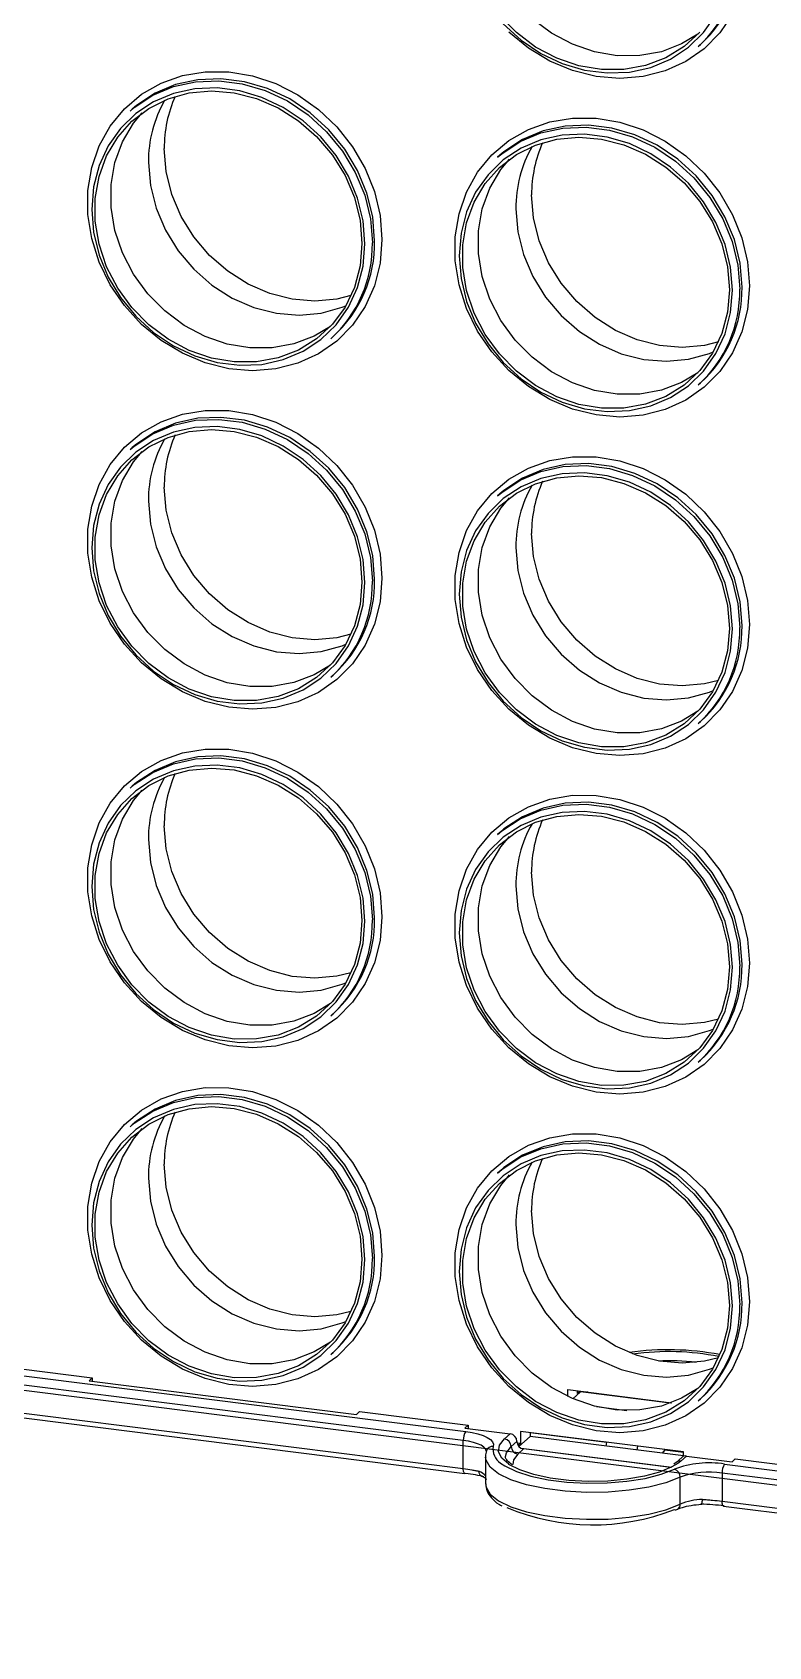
# Model space of a CAD drawing. Header units: inches. Extents: x -9.3 to 11.6, y -19 to 18.
# Drawn here: x -2.09 to 0.48, y -4.39 to 1.26 of the extents above; entities that cross this region are included whole.
import ezdxf

# ---------------------------------------------------------------- set-up
doc = ezdxf.new("R2010")
doc.units = ezdxf.units.IN
doc.header["$MEASUREMENT"] = 0

msp = doc.modelspace()

# ---------------------------------------------------------------- linework, layer by layer
at = {"color": 7, "linetype": 'Continuous', "lineweight": 25}
for p, q in [((0.2369, 1.2144), (0.2449, 1.2214)), ((-1.7441, 0.9952), (-1.752, 0.9882)), ((-0.4579, 0.8332), (-0.4659, 0.8262)), ((-1.0493, 0.1913), (-1.0413, 0.1984)), ((0.2369, 0.0293), (0.2449, 0.0363)), ((-1.7441, -0.1899), (-1.752, -0.1969)), ((-0.4579, -0.3519), (-0.4659, -0.3589)), ((-1.0493, -0.9938), (-1.0413, -0.9868)), ((0.2369, -1.1558), (0.2449, -1.1488)), ((-1.7441, -1.375), (-1.752, -1.382)), ((-0.4579, -1.537), (-0.4659, -1.5441)), ((-1.0493, -2.1789), (-1.0413, -2.1719)), ((0.2369, -2.3409), (0.2449, -2.3339)), ((-1.7441, -2.5601), (-1.752, -2.5671)), ((-0.4579, -2.7221), (-0.4659, -2.7292)), ((-4.0993, -3.1898), (-0.5766, -3.6336)), ((-0.5854, -3.6649), (-4.1081, -3.2211)), ((-4.1081, -3.3196), (-0.5854, -3.7634)), ((-4.1024, -3.3366), (-0.5797, -3.7804)), ((-1.0493, -3.364), (-1.0413, -3.357)), ((-2.2639, -3.3983), (-1.8841, -3.4461)), ((-1.8841, -3.4461), (-1.8952, -3.4559)), ((-1.8841, -3.4461), (-1.8841, -3.4574)), ((-1.8952, -3.4559), (-0.9598, -3.5738)), ((-0.219, -3.4871), (0.1437, -3.5328)), ((-0.219, -3.5114), (-0.219, -3.4871)), ((-0.1747, -3.4952), (-0.2019, -3.5192)), ((-0.1859, -3.5003), (-0.1859, -3.4913)), ((-0.1859, -3.5003), (-0.1769, -3.4924)), ((-0.1747, -3.4927), (-0.1747, -3.4952)), ((0.1387, -3.5347), (-0.1747, -3.4952)), ((-0.1489, -3.4959), (-0.1496, -3.4966)), ((-0.1496, -3.4966), (0.1423, -3.5333)), ((-0.1194, -3.5468), (-0.0132, -3.5602)), ((0.2369, -3.526), (0.2449, -3.519)), ((-0.9598, -3.5738), (-0.9487, -3.564)), ((-0.9487, -3.564), (-0.5689, -3.6118)), ((-0.5689, -3.6118), (-0.58, -3.6216)), ((-0.5689, -3.6118), (-0.5689, -3.623)), ((-0.5854, -3.7634), (-0.5854, -3.6649)), ((-0.58, -3.6216), (-0.421, -3.6417)), ((-0.4413, -3.6595), (-0.421, -3.6417)), ((-0.4179, -3.686), (-0.3976, -3.6682)), ((-0.3516, -3.6512), (-0.3908, -3.6857)), ((0.1859, -3.7051), (-0.3847, -3.6332)), ((-0.3847, -3.6332), (-0.3847, -3.6757)), ((-0.3516, -3.6374), (-0.3516, -3.6512)), ((-0.0828, -3.6722), (-0.3516, -3.6384)), ((0.1859, -3.7189), (-0.3516, -3.6512)), ((-0.0849, -3.6848), (-0.0827, -3.6713)), ((-0.5076, -3.722), (-0.5076, -3.8163)), ((-0.3847, -3.6757), (-0.3969, -3.6741)), ((-0.3743, -3.6947), (-0.3945, -3.7126)), ((-0.3847, -3.6757), (-0.393, -3.6829)), ((-0.3832, -3.6918), (0.1443, -3.7583)), ((0.1415, -3.7597), (-0.3743, -3.6947)), ((0.0236, -3.6984), (0.0258, -3.685)), ((0.1205, -3.6979), (0.1104, -3.7094)), ((0.1205, -3.6979), (0.1205, -3.6969)), ((0.1205, -3.6979), (0.1859, -3.7061)), ((0.1798, -3.7243), (0.1596, -3.7421)), ((0.1963, -3.7195), (0.1761, -3.7373)), ((0.1859, -3.7206), (0.1859, -3.7051)), ((0.1963, -3.7195), (0.3554, -3.7395)), ((0.1596, -3.7421), (0.1515, -3.7483)), ((0.1761, -3.7373), (0.1655, -3.7456)), ((3.8429, -4.2229), (0.3203, -3.779)), ((0.3203, -3.779), (0.3203, -3.8775)), ((0.3291, -3.7477), (3.8518, -4.1915)), ((0.3554, -3.7395), (0.3665, -3.7297)), ((0.3665, -3.7297), (0.7463, -3.7775)), ((0.1739, -3.8883), (0.1739, -3.794)), ((0.3203, -3.8775), (3.8429, -4.3213)), ((0.326, -3.8945), (3.8486, -4.3383))]:
    msp.add_line(p, q, dxfattribs=at)
at = {"color": 7, "linetype": 'Continuous'}
msp.add_line((-5.004, -3.126), (5.0049, -4.387), dxfattribs=at)
at = {"color": 7, "linetype": 'Continuous', "lineweight": 25, "flags": 128}
for points in [[(0.2357, 1.2573), (0.1789, 1.223), (0.1081, 1.1959), (0.0322, 1.1821), (-0.0464, 1.1818), (-0.1257, 1.1952), (-0.2032, 1.2218), (-0.2769, 1.2609), (-0.3444, 1.3114), (-0.404, 1.3717), (-0.4538, 1.4402), (-0.4925, 1.5149), (-0.5189, 1.5936), (-0.5323, 1.6741), (-0.5323, 1.754), (-0.5189, 1.8311), (-0.4925, 1.9032), (-0.4538, 1.9681), (-0.4235, 2.0047)], [(0.2424, 1.2646), (0.1875, 1.2138), (0.1237, 1.1743), (0.0529, 1.1472), (-0.023, 1.1334), (-0.1017, 1.1331), (-0.1809, 1.1465), (-0.2585, 1.1731), (-0.3321, 1.2122), (-0.3996, 1.2626), (-0.4592, 1.323)], [(-0.4454, 1.2928), (-0.3831, 1.236), (-0.3136, 1.1894), (-0.2389, 1.1541), (-0.161, 1.1312), (-0.082, 1.1213), (-0.0041, 1.1246), (0.0706, 1.141), (0.14, 1.1701), (0.2024, 1.2112), (0.2559, 1.263), (0.2991, 1.3242)], [(0.3571, 1.327), (0.3128, 1.2619), (0.2578, 1.2063), (0.1935, 1.1615), (0.1216, 1.1287), (0.044, 1.1088), (-0.0373, 1.1023), (-0.1202, 1.1094), (-0.2026, 1.1299), (-0.2823, 1.1632), (-0.3573, 1.2085), (-0.4256, 1.2646)], [(-0.87, 0.5381), (-0.8767, 0.4555), (-0.8965, 0.3768), (-0.929, 0.304), (-0.9734, 0.2389), (-1.0284, 0.1832), (-1.0927, 0.1384), (-1.1646, 0.1056), (-1.2422, 0.0858), (-1.3235, 0.0793), (-1.4064, 0.0863), (-1.4888, 0.1068), (-1.5685, 0.1401), (-1.6435, 0.1854), (-1.7118, 0.2415), (-1.7716, 0.307), (-1.8215, 0.3802), (-1.86, 0.4591), (-1.8863, 0.5417), (-1.8996, 0.626), (-1.8996, 0.7096), (-1.8863, 0.7905), (-1.86, 0.8665), (-1.8215, 0.9357), (-1.7716, 0.9963), (-1.7118, 1.0467), (-1.6435, 1.0856), (-1.5685, 1.112), (-1.4888, 1.1252), (-1.4064, 1.1249), (-1.3235, 1.1111), (-1.2422, 1.0842), (-1.1646, 1.0447), (-1.0927, 0.9938), (-1.0284, 0.9329), (-0.9734, 0.8633), (-0.929, 0.787), (-0.8965, 0.706), (-0.8767, 0.6223), (-0.87, 0.5381)], [(-1.752, 0.9882), (-1.7372, 1.0007), (-1.6725, 1.0433), (-1.6003, 1.0736), (-1.5226, 1.0907), (-1.4417, 1.0941), (-1.3596, 1.0838), (-1.2787, 1.06), (-1.201, 1.0233), (-1.1289, 0.9748), (-1.0641, 0.9159), (-1.0085, 0.848), (-0.9636, 0.7731), (-0.9306, 0.6932), (-0.9105, 0.6105), (-0.9037, 0.5272)], [(-0.8958, 0.5342), (-0.9025, 0.6175), (-0.9227, 0.7002), (-0.9557, 0.7801), (-1.0005, 0.855), (-1.0561, 0.9229), (-1.1209, 0.9819), (-1.1931, 1.0303), (-1.2707, 1.067), (-1.3517, 1.0908), (-1.4337, 1.1011), (-1.5147, 1.0977), (-1.5923, 1.0806), (-1.6645, 1.0503), (-1.7293, 1.0077), (-1.7441, 0.9952)], [(-0.9295, 0.5233), (-0.936, 0.6034), (-0.9554, 0.6831), (-0.9871, 0.76), (-1.0303, 0.8321), (-1.0838, 0.8974), (-1.1462, 0.9541), (-1.2156, 1.0008), (-1.2903, 1.036), (-1.3682, 1.0589), (-1.4472, 1.0689), (-1.5251, 1.0656), (-1.5998, 1.0492), (-1.6693, 1.02), (-1.7316, 0.979), (-1.7851, 0.9271), (-1.8283, 0.8659), (-1.86, 0.797), (-1.8794, 0.7223), (-1.886, 0.6438), (-1.8794, 0.5636), (-1.86, 0.484), (-1.8283, 0.4071), (-1.7851, 0.335), (-1.7316, 0.2697), (-1.6693, 0.213), (-1.5998, 0.1663), (-1.5251, 0.1311), (-1.4472, 0.1082), (-1.3682, 0.0982), (-1.2903, 0.1015), (-1.2156, 0.1179), (-1.1462, 0.1471), (-1.0838, 0.1881), (-1.0303, 0.2399), (-0.9871, 0.3011), (-0.9554, 0.37), (-0.936, 0.4448), (-0.9295, 0.5233)], [(-0.94, 0.5246), (-0.9467, 0.4458), (-0.9667, 0.3709), (-0.9994, 0.3022), (-1.0438, 0.2416), (-1.0987, 0.1907), (-1.1625, 0.1512), (-1.2333, 0.1242), (-1.3092, 0.1103), (-1.3879, 0.1101), (-1.4671, 0.1234), (-1.5447, 0.1501), (-1.6183, 0.1891), (-1.6858, 0.2396), (-1.7454, 0.2999), (-1.7952, 0.3684), (-1.8339, 0.4431), (-1.8603, 0.5218), (-1.8738, 0.6023), (-1.8738, 0.6822), (-1.8603, 0.7594), (-1.8339, 0.8314), (-1.7952, 0.8963), (-1.7454, 0.9523), (-1.6858, 0.9976), (-1.6183, 1.031), (-1.5447, 1.0515), (-1.4671, 1.0586), (-1.3879, 1.052), (-1.3092, 1.032), (-1.2333, 0.999), (-1.1625, 0.9541), (-1.0987, 0.8985), (-1.0438, 0.8338), (-0.9994, 0.762), (-0.9667, 0.685), (-0.9467, 0.6051), (-0.94, 0.5246)], [(-1.0505, 0.2342), (-1.1073, 0.2), (-1.1781, 0.1729), (-1.2539, 0.159), (-1.3326, 0.1588), (-1.4119, 0.1722), (-1.4894, 0.1988), (-1.563, 0.2379), (-1.6306, 0.2883), (-1.6902, 0.3486), (-1.74, 0.4171), (-1.7787, 0.4918), (-1.8051, 0.5705), (-1.8185, 0.651), (-1.8185, 0.731), (-1.8051, 0.8081), (-1.7787, 0.8801), (-1.74, 0.9451), (-1.7097, 0.9816)], [(0.4162, 0.376), (0.4095, 0.2935), (0.3897, 0.2148), (0.3571, 0.1419), (0.3128, 0.0768), (0.2578, 0.0212), (0.1935, -0.0236), (0.1216, -0.0564), (0.044, -0.0763), (-0.0373, -0.0828), (-0.1202, -0.0757), (-0.2026, -0.0552), (-0.2823, -0.0219), (-0.3573, 0.0234), (-0.4256, 0.0795), (-0.4854, 0.145), (-0.5353, 0.2181), (-0.5738, 0.297), (-0.6001, 0.3797), (-0.6134, 0.4639), (-0.6134, 0.5476), (-0.6001, 0.6284), (-0.5738, 0.7045), (-0.5353, 0.7737), (-0.4854, 0.8343), (-0.4256, 0.8847), (-0.3573, 0.9236), (-0.2823, 0.95), (-0.2026, 0.9632), (-0.1202, 0.9629), (-0.0373, 0.9491), (0.044, 0.9221), (0.1216, 0.8827), (0.1935, 0.8318), (0.2578, 0.7708), (0.3128, 0.7013), (0.3571, 0.625), (0.3897, 0.5439), (0.4095, 0.4602), (0.4162, 0.376)], [(0.3567, 0.3612), (0.3502, 0.4414), (0.3308, 0.521), (0.2991, 0.5979), (0.2559, 0.67), (0.2024, 0.7353), (0.14, 0.7921), (0.0706, 0.8387), (-0.0041, 0.874), (-0.082, 0.8969), (-0.161, 0.9068), (-0.2389, 0.9035), (-0.3136, 0.8871), (-0.3831, 0.858), (-0.4454, 0.8169), (-0.4989, 0.7651), (-0.5421, 0.7039), (-0.5739, 0.635), (-0.5932, 0.5603), (-0.5998, 0.4817), (-0.5932, 0.4016), (-0.5739, 0.322), (-0.5421, 0.2451), (-0.4989, 0.173), (-0.4454, 0.1077), (-0.3831, 0.0509), (-0.3136, 0.0043), (-0.2389, -0.031), (-0.161, -0.0539), (-0.082, -0.0638), (-0.0041, -0.0606), (0.0706, -0.0441), (0.14, -0.015), (0.2024, 0.0261), (0.2559, 0.0779), (0.2991, 0.1391), (0.3308, 0.208), (0.3502, 0.2827), (0.3567, 0.3612)], [(-0.4659, 0.8262), (-0.451, 0.8386), (-0.3863, 0.8813), (-0.3141, 0.9116), (-0.2365, 0.9286), (-0.1555, 0.9321), (-0.0734, 0.9217), (0.0075, 0.8979), (0.0852, 0.8613), (0.1573, 0.8128), (0.2221, 0.7538), (0.2777, 0.686), (0.3226, 0.6111), (0.3556, 0.5311), (0.3757, 0.4484), (0.3825, 0.3651)], [(0.3904, 0.3721), (0.3837, 0.4554), (0.3635, 0.5382), (0.3305, 0.6181), (0.2856, 0.693), (0.2301, 0.7608), (0.1653, 0.8198), (0.0931, 0.8683), (0.0155, 0.9049), (-0.0655, 0.9287), (-0.1475, 0.9391), (-0.2285, 0.9357), (-0.3061, 0.9186), (-0.3783, 0.8883), (-0.4431, 0.8457), (-0.4579, 0.8332)], [(-0.9786, 0.342), (-1.0277, 0.3299), (-1.1053, 0.3228), (-1.1845, 0.3294), (-1.2632, 0.3495), (-1.339, 0.3825), (-1.4099, 0.4274), (-1.4737, 0.483), (-1.5286, 0.5476), (-1.573, 0.6194), (-1.6057, 0.6964), (-1.6256, 0.7763), (-1.6324, 0.8568)], [(0.3462, 0.3626), (0.3394, 0.2838), (0.3195, 0.2089), (0.2868, 0.1402), (0.2424, 0.0795), (0.1875, 0.0287), (0.1237, -0.0108), (0.0529, -0.0379), (-0.023, -0.0517), (-0.1017, -0.052), (-0.1809, -0.0386), (-0.2585, -0.012), (-0.3321, 0.0271), (-0.3996, 0.0775), (-0.4592, 0.1379), (-0.509, 0.2063), (-0.5477, 0.281), (-0.5741, 0.3597), (-0.5876, 0.4402), (-0.5876, 0.5202), (-0.5741, 0.5973), (-0.5477, 0.6694), (-0.509, 0.7343), (-0.4592, 0.7902), (-0.3996, 0.8355), (-0.3321, 0.869), (-0.2585, 0.8895), (-0.1809, 0.8966), (-0.1017, 0.89), (-0.023, 0.8699), (0.0529, 0.8369), (0.1237, 0.792), (0.1875, 0.7364), (0.2424, 0.6718), (0.2868, 0.6), (0.3195, 0.523), (0.3394, 0.4431), (0.3462, 0.3626)], [(-1.6876, 0.8081), (-1.6809, 0.7276), (-1.6609, 0.6477), (-1.6282, 0.5707), (-1.5838, 0.4989), (-1.5289, 0.4342), (-1.4651, 0.3787), (-1.3943, 0.3337), (-1.3184, 0.3008), (-1.2398, 0.2807), (-1.1605, 0.2741), (-1.0829, 0.2812), (-1.0093, 0.3017), (-0.9967, 0.3068)], [(0.2357, 0.0722), (0.1789, 0.0379), (0.1081, 0.0108), (0.0322, -0.003), (-0.0464, -0.0033), (-0.1257, 0.0101), (-0.2032, 0.0367), (-0.2769, 0.0758), (-0.3444, 0.1262), (-0.404, 0.1866), (-0.4538, 0.2551), (-0.4925, 0.3297), (-0.5189, 0.4085), (-0.5323, 0.489), (-0.5323, 0.5689), (-0.5189, 0.646), (-0.4925, 0.7181), (-0.4538, 0.783), (-0.4235, 0.8195)], [(0.3076, 0.1799), (0.2585, 0.1679), (0.1809, 0.1608), (0.1017, 0.1674), (0.023, 0.1875), (-0.0529, 0.2204), (-0.1237, 0.2653), (-0.1875, 0.3209), (-0.2424, 0.3856), (-0.2868, 0.4574), (-0.3195, 0.5344), (-0.3394, 0.6143), (-0.3462, 0.6948)], [(-0.4014, 0.6461), (-0.3947, 0.5656), (-0.3747, 0.4857), (-0.342, 0.4087), (-0.2976, 0.3368), (-0.2427, 0.2722), (-0.1789, 0.2166), (-0.1081, 0.1717), (-0.0322, 0.1387), (0.0464, 0.1187), (0.1257, 0.1121), (0.2032, 0.1191), (0.2769, 0.1397), (0.2895, 0.1448)], [(-0.87, -0.647), (-0.8767, -0.7296), (-0.8965, -0.8083), (-0.929, -0.8811), (-0.9734, -0.9462), (-1.0284, -1.0019), (-1.0927, -1.0467), (-1.1646, -1.0795), (-1.2422, -1.0994), (-1.3235, -1.1058), (-1.4064, -1.0988), (-1.4888, -1.0783), (-1.5685, -1.045), (-1.6435, -0.9997), (-1.7118, -0.9436), (-1.7716, -0.8781), (-1.8215, -0.8049), (-1.86, -0.726), (-1.8863, -0.6434), (-1.8996, -0.5591), (-1.8996, -0.4755), (-1.8863, -0.3946), (-1.86, -0.3186), (-1.8215, -0.2494), (-1.7716, -0.1888), (-1.7118, -0.1384), (-1.6435, -0.0995), (-1.5685, -0.0731), (-1.4888, -0.0599), (-1.4064, -0.0602), (-1.3235, -0.074), (-1.2422, -0.101), (-1.1646, -0.1404), (-1.0927, -0.1913), (-1.0284, -0.2523), (-0.9734, -0.3218), (-0.929, -0.3981), (-0.8965, -0.4791), (-0.8767, -0.5628), (-0.87, -0.647)], [(-1.752, -0.1969), (-1.7372, -0.1844), (-1.6725, -0.1418), (-1.6003, -0.1115), (-1.5226, -0.0944), (-1.4417, -0.091), (-1.3596, -0.1013), (-1.2787, -0.1252), (-1.201, -0.1618), (-1.1289, -0.2103), (-1.0641, -0.2692), (-1.0085, -0.3371), (-0.9636, -0.412), (-0.9306, -0.4919), (-0.9105, -0.5746), (-0.9037, -0.6579)], [(-0.8958, -0.6509), (-0.9025, -0.5676), (-0.9227, -0.4849), (-0.9557, -0.405), (-1.0005, -0.3301), (-1.0561, -0.2622), (-1.1209, -0.2033), (-1.1931, -0.1548), (-1.2707, -0.1181), (-1.3517, -0.0943), (-1.4337, -0.084), (-1.5147, -0.0874), (-1.5923, -0.1045), (-1.6645, -0.1348), (-1.7293, -0.1774), (-1.7441, -0.1899)], [(-0.9295, -0.6618), (-0.936, -0.5817), (-0.9554, -0.502), (-0.9871, -0.4251), (-1.0303, -0.3531), (-1.0838, -0.2877), (-1.1462, -0.231), (-1.2156, -0.1844), (-1.2903, -0.1491), (-1.3682, -0.1262), (-1.4472, -0.1162), (-1.5251, -0.1195), (-1.5998, -0.136), (-1.6693, -0.1651), (-1.7316, -0.2061), (-1.7851, -0.258), (-1.8283, -0.3192), (-1.86, -0.3881), (-1.8794, -0.4628), (-1.886, -0.5413), (-1.8794, -0.6215), (-1.86, -0.7011), (-1.8283, -0.778), (-1.7851, -0.8501), (-1.7316, -0.9154), (-1.6693, -0.9721), (-1.5998, -1.0188), (-1.5251, -1.054), (-1.4472, -1.077), (-1.3682, -1.0869), (-1.2903, -1.0836), (-1.2156, -1.0672), (-1.1462, -1.038), (-1.0838, -0.997), (-1.0303, -0.9452), (-0.9871, -0.884), (-0.9554, -0.8151), (-0.936, -0.7403), (-0.9295, -0.6618)], [(-0.94, -0.6605), (-0.9467, -0.7393), (-0.9667, -0.8142), (-0.9994, -0.8829), (-1.0438, -0.9436), (-1.0987, -0.9944), (-1.1625, -1.0339), (-1.2333, -1.061), (-1.3092, -1.0748), (-1.3879, -1.075), (-1.4671, -1.0617), (-1.5447, -1.0351), (-1.6183, -0.996), (-1.6858, -0.9455), (-1.7454, -0.8852), (-1.7952, -0.8167), (-1.8339, -0.742), (-1.8603, -0.6633), (-1.8738, -0.5828), (-1.8738, -0.5029), (-1.8603, -0.4258), (-1.8339, -0.3537), (-1.7952, -0.2888), (-1.7454, -0.2328), (-1.6858, -0.1875), (-1.6183, -0.1541), (-1.5447, -0.1336), (-1.4671, -0.1265), (-1.3879, -0.1331), (-1.3092, -0.1532), (-1.2333, -0.1861), (-1.1625, -0.231), (-1.0987, -0.2866), (-1.0438, -0.3513), (-0.9994, -0.4231), (-0.9667, -0.5001), (-0.9467, -0.58), (-0.94, -0.6605)], [(-1.0505, -0.9509), (-1.1073, -0.9852), (-1.1781, -1.0122), (-1.2539, -1.0261), (-1.3326, -1.0263), (-1.4119, -1.013), (-1.4894, -0.9863), (-1.563, -0.9472), (-1.6306, -0.8968), (-1.6902, -0.8365), (-1.74, -0.768), (-1.7787, -0.6933), (-1.8051, -0.6146), (-1.8185, -0.5341), (-1.8185, -0.4542), (-1.8051, -0.377), (-1.7787, -0.305), (-1.74, -0.2401), (-1.7097, -0.2035)], [(0.4162, -0.8091), (0.4095, -0.8916), (0.3897, -0.9703), (0.3571, -1.0432), (0.3128, -1.1083), (0.2578, -1.164), (0.1935, -1.2088), (0.1216, -1.2415), (0.044, -1.2614), (-0.0373, -1.2679), (-0.1202, -1.2608), (-0.2026, -1.2404), (-0.2823, -1.207), (-0.3573, -1.1617), (-0.4256, -1.1056), (-0.4854, -1.0401), (-0.5353, -0.967), (-0.5738, -0.8881), (-0.6001, -0.8054), (-0.6134, -0.7212), (-0.6134, -0.6376), (-0.6001, -0.5567), (-0.5738, -0.4806), (-0.5353, -0.4114), (-0.4854, -0.3509), (-0.4256, -0.3005), (-0.3573, -0.2615), (-0.2823, -0.2351), (-0.2026, -0.2219), (-0.1202, -0.2222), (-0.0373, -0.236), (0.044, -0.263), (0.1216, -0.3024), (0.1935, -0.3533), (0.2578, -0.4143), (0.3128, -0.4838), (0.3571, -0.5601), (0.3897, -0.6412), (0.4095, -0.7249), (0.4162, -0.8091)], [(0.3567, -0.8239), (0.3502, -0.7437), (0.3308, -0.6641), (0.2991, -0.5872), (0.2559, -0.5151), (0.2024, -0.4498), (0.14, -0.393), (0.0706, -0.3464), (-0.0041, -0.3111), (-0.082, -0.2882), (-0.161, -0.2783), (-0.2389, -0.2816), (-0.3136, -0.298), (-0.3831, -0.3271), (-0.4454, -0.3682), (-0.4989, -0.42), (-0.5421, -0.4812), (-0.5739, -0.5501), (-0.5932, -0.6248), (-0.5998, -0.7034), (-0.5932, -0.7835), (-0.5739, -0.8631), (-0.5421, -0.94), (-0.4989, -1.0121), (-0.4454, -1.0774), (-0.3831, -1.1342), (-0.3136, -1.1808), (-0.2389, -1.2161), (-0.161, -1.239), (-0.082, -1.249), (-0.0041, -1.2457), (0.0706, -1.2292), (0.14, -1.2001), (0.2024, -1.159), (0.2559, -1.1072), (0.2991, -1.046), (0.3308, -0.9771), (0.3502, -0.9024), (0.3567, -0.8239)], [(-0.4659, -0.3589), (-0.451, -0.3465), (-0.3863, -0.3038), (-0.3141, -0.2735), (-0.2365, -0.2565), (-0.1555, -0.2531), (-0.0734, -0.2634), (0.0075, -0.2872), (0.0852, -0.3238), (0.1573, -0.3723), (0.2221, -0.4313), (0.2777, -0.4991), (0.3226, -0.5741), (0.3556, -0.654), (0.3757, -0.7367), (0.3825, -0.82)], [(0.3904, -0.813), (0.3837, -0.7297), (0.3635, -0.6469), (0.3305, -0.567), (0.2856, -0.4921), (0.2301, -0.4243), (0.1653, -0.3653), (0.0931, -0.3168), (0.0155, -0.2802), (-0.0655, -0.2564), (-0.1475, -0.246), (-0.2285, -0.2495), (-0.3061, -0.2665), (-0.3783, -0.2968), (-0.4431, -0.3395), (-0.4579, -0.3519)], [(-0.9786, -0.8431), (-1.0277, -0.8552), (-1.1053, -0.8623), (-1.1845, -0.8557), (-1.2632, -0.8356), (-1.339, -0.8026), (-1.4099, -0.7577), (-1.4737, -0.7021), (-1.5286, -0.6375), (-1.573, -0.5657), (-1.6057, -0.4887), (-1.6256, -0.4088), (-1.6324, -0.3283)], [(0.3462, -0.8225), (0.3394, -0.9014), (0.3195, -0.9762), (0.2868, -1.045), (0.2424, -1.1056), (0.1875, -1.1564), (0.1237, -1.1959), (0.0529, -1.223), (-0.023, -1.2369), (-0.1017, -1.2371), (-0.1809, -1.2237), (-0.2585, -1.1971), (-0.3321, -1.158), (-0.3996, -1.1076), (-0.4592, -1.0473), (-0.509, -0.9788), (-0.5477, -0.9041), (-0.5741, -0.8254), (-0.5876, -0.7449), (-0.5876, -0.6649), (-0.5741, -0.5878), (-0.5477, -0.5157), (-0.509, -0.4508), (-0.4592, -0.3949), (-0.3996, -0.3496), (-0.3321, -0.3162), (-0.2585, -0.2956), (-0.1809, -0.2885), (-0.1017, -0.2951), (-0.023, -0.3152), (0.0529, -0.3482), (0.1237, -0.3931), (0.1875, -0.4487), (0.2424, -0.5133), (0.2868, -0.5852), (0.3195, -0.6621), (0.3394, -0.742), (0.3462, -0.8225)], [(-1.6876, -0.377), (-1.6809, -0.4575), (-1.6609, -0.5374), (-1.6282, -0.6144), (-1.5838, -0.6862), (-1.5289, -0.7509), (-1.4651, -0.8064), (-1.3943, -0.8514), (-1.3184, -0.8843), (-1.2398, -0.9044), (-1.1605, -0.911), (-1.0829, -0.9039), (-1.0093, -0.8834), (-0.9967, -0.8783)], [(0.2357, -1.1129), (0.1789, -1.1472), (0.1081, -1.1743), (0.0322, -1.1881), (-0.0464, -1.1884), (-0.1257, -1.175), (-0.2032, -1.1484), (-0.2769, -1.1093), (-0.3444, -1.0589), (-0.404, -0.9985), (-0.4538, -0.93), (-0.4925, -0.8554), (-0.5189, -0.7767), (-0.5323, -0.6962), (-0.5323, -0.6162), (-0.5189, -0.5391), (-0.4925, -0.467), (-0.4538, -0.4021), (-0.4235, -0.3656)], [(0.3076, -1.0052), (0.2585, -1.0172), (0.1809, -1.0243), (0.1017, -1.0177), (0.023, -0.9977), (-0.0529, -0.9647), (-0.1237, -0.9198), (-0.1875, -0.8642), (-0.2424, -0.7995), (-0.2868, -0.7277), (-0.3195, -0.6507), (-0.3394, -0.5708), (-0.3462, -0.4903)], [(-0.4014, -0.539), (-0.3947, -0.6196), (-0.3747, -0.6995), (-0.342, -0.7764), (-0.2976, -0.8483), (-0.2427, -0.9129), (-0.1789, -0.9685), (-0.1081, -1.0134), (-0.0322, -1.0464), (0.0464, -1.0664), (0.1257, -1.073), (0.2032, -1.066), (0.2769, -1.0454), (0.2895, -1.0404)], [(-0.87, -1.8322), (-0.8767, -1.9147), (-0.8965, -1.9934), (-0.929, -2.0662), (-0.9734, -2.1313), (-1.0284, -2.187), (-1.0927, -2.2318), (-1.1646, -2.2646), (-1.2422, -2.2845), (-1.3235, -2.291), (-1.4064, -2.2839), (-1.4888, -2.2634), (-1.5685, -2.2301), (-1.6435, -2.1848), (-1.7118, -2.1287), (-1.7716, -2.0632), (-1.8215, -1.9901), (-1.86, -1.9111), (-1.8863, -1.8285), (-1.8996, -1.7443), (-1.8996, -1.6606), (-1.8863, -1.5797), (-1.86, -1.5037), (-1.8215, -1.4345), (-1.7716, -1.3739), (-1.7118, -1.3235), (-1.6435, -1.2846), (-1.5685, -1.2582), (-1.4888, -1.245), (-1.4064, -1.2453), (-1.3235, -1.2591), (-1.2422, -1.2861), (-1.1646, -1.3255), (-1.0927, -1.3764), (-1.0284, -1.4374), (-0.9734, -1.5069), (-0.929, -1.5832), (-0.8965, -1.6642), (-0.8767, -1.7479), (-0.87, -1.8322)], [(-1.752, -1.382), (-1.7372, -1.3695), (-1.6725, -1.3269), (-1.6003, -1.2966), (-1.5226, -1.2795), (-1.4417, -1.2761), (-1.3596, -1.2865), (-1.2787, -1.3103), (-1.201, -1.3469), (-1.1289, -1.3954), (-1.0641, -1.4543), (-1.0085, -1.5222), (-0.9636, -1.5971), (-0.9306, -1.677), (-0.9105, -1.7598), (-0.9037, -1.8431)], [(-0.8958, -1.836), (-0.9025, -1.7527), (-0.9227, -1.67), (-0.9557, -1.5901), (-1.0005, -1.5152), (-1.0561, -1.4473), (-1.1209, -1.3884), (-1.1931, -1.3399), (-1.2707, -1.3033), (-1.3517, -1.2794), (-1.4337, -1.2691), (-1.5147, -1.2725), (-1.5923, -1.2896), (-1.6645, -1.3199), (-1.7293, -1.3625), (-1.7441, -1.375)], [(-0.9295, -1.8469), (-0.936, -1.7668), (-0.9554, -1.6872), (-0.9871, -1.6103), (-1.0303, -1.5382), (-1.0838, -1.4729), (-1.1462, -1.4161), (-1.2156, -1.3695), (-1.2903, -1.3342), (-1.3682, -1.3113), (-1.4472, -1.3013), (-1.5251, -1.3046), (-1.5998, -1.3211), (-1.6693, -1.3502), (-1.7316, -1.3912), (-1.7851, -1.4431), (-1.8283, -1.5043), (-1.86, -1.5732), (-1.8794, -1.6479), (-1.886, -1.7264), (-1.8794, -1.8066), (-1.86, -1.8862), (-1.8283, -1.9631), (-1.7851, -2.0352), (-1.7316, -2.1005), (-1.6693, -2.1572), (-1.5998, -2.2039), (-1.5251, -2.2392), (-1.4472, -2.2621), (-1.3682, -2.272), (-1.2903, -2.2687), (-1.2156, -2.2523), (-1.1462, -2.2232), (-1.0838, -2.1821), (-1.0303, -2.1303), (-0.9871, -2.0691), (-0.9554, -2.0002), (-0.936, -1.9254), (-0.9295, -1.8469)], [(-0.94, -1.8456), (-0.9467, -1.9244), (-0.9667, -1.9993), (-0.9994, -2.068), (-1.0438, -2.1287), (-1.0987, -2.1795), (-1.1625, -2.219), (-1.2333, -2.2461), (-1.3092, -2.2599), (-1.3879, -2.2602), (-1.4671, -2.2468), (-1.5447, -2.2202), (-1.6183, -2.1811), (-1.6858, -2.1306), (-1.7454, -2.0703), (-1.7952, -2.0018), (-1.8339, -1.9272), (-1.8603, -1.8484), (-1.8738, -1.7679), (-1.8738, -1.688), (-1.8603, -1.6109), (-1.8339, -1.5388), (-1.7952, -1.4739), (-1.7454, -1.418), (-1.6858, -1.3726), (-1.6183, -1.3392), (-1.5447, -1.3187), (-1.4671, -1.3116), (-1.3879, -1.3182), (-1.3092, -1.3383), (-1.2333, -1.3712), (-1.1625, -1.4162), (-1.0987, -1.4717), (-1.0438, -1.5364), (-0.9994, -1.6082), (-0.9667, -1.6852), (-0.9467, -1.7651), (-0.94, -1.8456)], [(-1.0505, -2.136), (-1.1073, -2.1703), (-1.1781, -2.1973), (-1.2539, -2.2112), (-1.3326, -2.2114), (-1.4119, -2.1981), (-1.4894, -2.1714), (-1.563, -2.1324), (-1.6306, -2.0819), (-1.6902, -2.0216), (-1.74, -1.9531), (-1.7787, -1.8784), (-1.8051, -1.7997), (-1.8185, -1.7192), (-1.8185, -1.6393), (-1.8051, -1.5622), (-1.7787, -1.4901), (-1.74, -1.4252), (-1.7097, -1.3886)], [(0.4162, -1.9942), (0.4095, -2.0767), (0.3897, -2.1554), (0.3571, -2.2283), (0.3128, -2.2934), (0.2578, -2.3491), (0.1935, -2.3939), (0.1216, -2.4266), (0.044, -2.4465), (-0.0373, -2.453), (-0.1202, -2.4459), (-0.2026, -2.4255), (-0.2823, -2.3921), (-0.3573, -2.3468), (-0.4256, -2.2907), (-0.4854, -2.2252), (-0.5353, -2.1521), (-0.5738, -2.0732), (-0.6001, -1.9905), (-0.6134, -1.9063), (-0.6134, -1.8227), (-0.6001, -1.7418), (-0.5738, -1.6658), (-0.5353, -1.5966), (-0.4854, -1.536), (-0.4256, -1.4856), (-0.3573, -1.4467), (-0.2823, -1.4202), (-0.2026, -1.407), (-0.1202, -1.4073), (-0.0373, -1.4211), (0.044, -1.4481), (0.1216, -1.4875), (0.1935, -1.5384), (0.2578, -1.5994), (0.3128, -1.669), (0.3571, -1.7452), (0.3897, -1.8263), (0.4095, -1.91), (0.4162, -1.9942)], [(0.3567, -2.009), (0.3502, -1.9288), (0.3308, -1.8492), (0.2991, -1.7723), (0.2559, -1.7002), (0.2024, -1.6349), (0.14, -1.5782), (0.0706, -1.5315), (-0.0041, -1.4963), (-0.082, -1.4733), (-0.161, -1.4634), (-0.2389, -1.4667), (-0.3136, -1.4831), (-0.3831, -1.5122), (-0.4454, -1.5533), (-0.4989, -1.6051), (-0.5421, -1.6663), (-0.5739, -1.7352), (-0.5932, -1.81), (-0.5998, -1.8885), (-0.5932, -1.9686), (-0.5739, -2.0482), (-0.5421, -2.1251), (-0.4989, -2.1972), (-0.4454, -2.2625), (-0.3831, -2.3193), (-0.3136, -2.3659), (-0.2389, -2.4012), (-0.161, -2.4241), (-0.082, -2.4341), (-0.0041, -2.4308), (0.0706, -2.4143), (0.14, -2.3852), (0.2024, -2.3442), (0.2559, -2.2923), (0.2991, -2.2311), (0.3308, -2.1622), (0.3502, -2.0875), (0.3567, -2.009)], [(-0.4659, -1.5441), (-0.451, -1.5316), (-0.3863, -1.4889), (-0.3141, -1.4587), (-0.2365, -1.4416), (-0.1555, -1.4382), (-0.0734, -1.4485), (0.0075, -1.4723), (0.0852, -1.509), (0.1573, -1.5574), (0.2221, -1.6164), (0.2777, -1.6843), (0.3226, -1.7592), (0.3556, -1.8391), (0.3757, -1.9218), (0.3825, -2.0051)], [(0.3904, -1.9981), (0.3837, -1.9148), (0.3635, -1.8321), (0.3305, -1.7521), (0.2856, -1.6772), (0.2301, -1.6094), (0.1653, -1.5504), (0.0931, -1.5019), (0.0155, -1.4653), (-0.0655, -1.4415), (-0.1475, -1.4311), (-0.2285, -1.4346), (-0.3061, -1.4516), (-0.3783, -1.4819), (-0.4431, -1.5246), (-0.4579, -1.537)], [(-0.9786, -2.0283), (-1.0277, -2.0403), (-1.1053, -2.0474), (-1.1845, -2.0408), (-1.2632, -2.0207), (-1.339, -1.9878), (-1.4099, -1.9428), (-1.4737, -1.8873), (-1.5286, -1.8226), (-1.573, -1.7508), (-1.6057, -1.6738), (-1.6256, -1.5939), (-1.6324, -1.5134)], [(0.3462, -2.0077), (0.3394, -2.0865), (0.3195, -2.1613), (0.2868, -2.2301), (0.2424, -2.2907), (0.1875, -2.3415), (0.1237, -2.381), (0.0529, -2.4081), (-0.023, -2.422), (-0.1017, -2.4222), (-0.1809, -2.4088), (-0.2585, -2.3822), (-0.3321, -2.3431), (-0.3996, -2.2927), (-0.4592, -2.2324), (-0.509, -2.1639), (-0.5477, -2.0892), (-0.5741, -2.0105), (-0.5876, -1.93), (-0.5876, -1.85), (-0.5741, -1.7729), (-0.5477, -1.7009), (-0.509, -1.6359), (-0.4592, -1.58), (-0.3996, -1.5347), (-0.3321, -1.5013), (-0.2585, -1.4807), (-0.1809, -1.4737), (-0.1017, -1.4802), (-0.023, -1.5003), (0.0529, -1.5333), (0.1237, -1.5782), (0.1875, -1.6338), (0.2424, -1.6984), (0.2868, -1.7703), (0.3195, -1.8472), (0.3394, -1.9271), (0.3462, -2.0077)], [(-1.6876, -1.5621), (-1.6809, -1.6426), (-1.6609, -1.7225), (-1.6282, -1.7995), (-1.5838, -1.8713), (-1.5289, -1.936), (-1.4651, -1.9916), (-1.3943, -2.0365), (-1.3184, -2.0694), (-1.2398, -2.0895), (-1.1605, -2.0961), (-1.0829, -2.089), (-1.0093, -2.0685), (-0.9967, -2.0634)], [(0.2357, -2.2981), (0.1789, -2.3323), (0.1081, -2.3594), (0.0322, -2.3732), (-0.0464, -2.3735), (-0.1257, -2.3601), (-0.2032, -2.3335), (-0.2769, -2.2944), (-0.3444, -2.244), (-0.404, -2.1836), (-0.4538, -2.1152), (-0.4925, -2.0405), (-0.5189, -1.9618), (-0.5323, -1.8813), (-0.5323, -1.8013), (-0.5189, -1.7242), (-0.4925, -1.6521), (-0.4538, -1.5872), (-0.4235, -1.5507)], [(0.3076, -2.1903), (0.2585, -2.2024), (0.1809, -2.2094), (0.1017, -2.2028), (0.023, -2.1828), (-0.0529, -2.1498), (-0.1237, -2.1049), (-0.1875, -2.0493), (-0.2424, -1.9847), (-0.2868, -1.9128), (-0.3195, -1.8358), (-0.3394, -1.7559), (-0.3462, -1.6754)], [(-0.4014, -1.7242), (-0.3947, -1.8047), (-0.3747, -1.8846), (-0.342, -1.9615), (-0.2976, -2.0334), (-0.2427, -2.098), (-0.1789, -2.1536), (-0.1081, -2.1985), (-0.0322, -2.2315), (0.0464, -2.2516), (0.1257, -2.2581), (0.2032, -2.2511), (0.2769, -2.2305), (0.2895, -2.2255)], [(-0.87, -3.0173), (-0.8767, -3.0998), (-0.8965, -3.1785), (-0.929, -3.2514), (-0.9734, -3.3165), (-1.0284, -3.3721), (-1.0927, -3.4169), (-1.1646, -3.4497), (-1.2422, -3.4696), (-1.3235, -3.4761), (-1.4064, -3.469), (-1.4888, -3.4485), (-1.5685, -3.4152), (-1.6435, -3.3699), (-1.7118, -3.3138), (-1.7716, -3.2483), (-1.8215, -3.1752), (-1.86, -3.0962), (-1.8863, -3.0136), (-1.8996, -2.9294), (-1.8996, -2.8457), (-1.8863, -2.7648), (-1.86, -2.6888), (-1.8215, -2.6196), (-1.7716, -2.559), (-1.7118, -2.5086), (-1.6435, -2.4697), (-1.5685, -2.4433), (-1.4888, -2.4301), (-1.4064, -2.4304), (-1.3235, -2.4442), (-1.2422, -2.4712), (-1.1646, -2.5106), (-1.0927, -2.5615), (-1.0284, -2.6225), (-0.9734, -2.692), (-0.929, -2.7683), (-0.8965, -2.8493), (-0.8767, -2.9331), (-0.87, -3.0173)], [(-1.752, -2.5671), (-1.7372, -2.5547), (-1.6725, -2.512), (-1.6003, -2.4817), (-1.5226, -2.4646), (-1.4417, -2.4612), (-1.3596, -2.4716), (-1.2787, -2.4954), (-1.201, -2.532), (-1.1289, -2.5805), (-1.0641, -2.6395), (-1.0085, -2.7073), (-0.9636, -2.7822), (-0.9306, -2.8621), (-0.9105, -2.9449), (-0.9037, -3.0282)], [(-0.8958, -3.0211), (-0.9025, -2.9379), (-0.9227, -2.8551), (-0.9557, -2.7752), (-1.0005, -2.7003), (-1.0561, -2.6324), (-1.1209, -2.5735), (-1.1931, -2.525), (-1.2707, -2.4884), (-1.3517, -2.4646), (-1.4337, -2.4542), (-1.5147, -2.4576), (-1.5923, -2.4747), (-1.6645, -2.505), (-1.7293, -2.5476), (-1.7441, -2.5601)], [(-0.9295, -3.032), (-0.936, -2.9519), (-0.9554, -2.8723), (-0.9871, -2.7954), (-1.0303, -2.7233), (-1.0838, -2.658), (-1.1462, -2.6012), (-1.2156, -2.5546), (-1.2903, -2.5193), (-1.3682, -2.4964), (-1.4472, -2.4864), (-1.5251, -2.4897), (-1.5998, -2.5062), (-1.6693, -2.5353), (-1.7316, -2.5764), (-1.7851, -2.6282), (-1.8283, -2.6894), (-1.86, -2.7583), (-1.8794, -2.833), (-1.886, -2.9115), (-1.8794, -2.9917), (-1.86, -3.0713), (-1.8283, -3.1482), (-1.7851, -3.2203), (-1.7316, -3.2856), (-1.6693, -3.3424), (-1.5998, -3.389), (-1.5251, -3.4243), (-1.4472, -3.4472), (-1.3682, -3.4571), (-1.2903, -3.4538), (-1.2156, -3.4374), (-1.1462, -3.4083), (-1.0838, -3.3672), (-1.0303, -3.3154), (-0.9871, -3.2542), (-0.9554, -3.1853), (-0.936, -3.1106), (-0.9295, -3.032)], [(-0.94, -3.0307), (-0.9467, -3.1095), (-0.9667, -3.1844), (-0.9994, -3.2531), (-1.0438, -3.3138), (-1.0987, -3.3646), (-1.1625, -3.4041), (-1.2333, -3.4312), (-1.3092, -3.445), (-1.3879, -3.4453), (-1.4671, -3.4319), (-1.5447, -3.4053), (-1.6183, -3.3662), (-1.6858, -3.3158), (-1.7454, -3.2554), (-1.7952, -3.1869), (-1.8339, -3.1123), (-1.8603, -3.0335), (-1.8738, -2.9531), (-1.8738, -2.8731), (-1.8603, -2.796), (-1.8339, -2.7239), (-1.7952, -2.659), (-1.7454, -2.6031), (-1.6858, -2.5577), (-1.6183, -2.5243), (-1.5447, -2.5038), (-1.4671, -2.4967), (-1.3879, -2.5033), (-1.3092, -2.5234), (-1.2333, -2.5564), (-1.1625, -2.6013), (-1.0987, -2.6569), (-1.0438, -2.7215), (-0.9994, -2.7933), (-0.9667, -2.8703), (-0.9467, -2.9502), (-0.94, -3.0307)], [(-1.0505, -3.3211), (-1.1073, -3.3554), (-1.1781, -3.3825), (-1.2539, -3.3963), (-1.3326, -3.3966), (-1.4119, -3.3832), (-1.4894, -3.3566), (-1.563, -3.3175), (-1.6306, -3.267), (-1.6902, -3.2067), (-1.74, -3.1382), (-1.7787, -3.0635), (-1.8051, -2.9848), (-1.8185, -2.9043), (-1.8185, -2.8244), (-1.8051, -2.7473), (-1.7787, -2.6752), (-1.74, -2.6103), (-1.7097, -2.5737)], [(0.4162, -3.1793), (0.4095, -3.2618), (0.3897, -3.3405), (0.3571, -3.4134), (0.3128, -3.4785), (0.2578, -3.5342), (0.1935, -3.579), (0.1216, -3.6117), (0.044, -3.6316), (-0.0373, -3.6381), (-0.1202, -3.631), (-0.2026, -3.6106), (-0.2823, -3.5773), (-0.3573, -3.532), (-0.4256, -3.4758), (-0.4854, -3.4104), (-0.5353, -3.3372), (-0.5738, -3.2583), (-0.6001, -3.1756), (-0.6134, -3.0914), (-0.6134, -3.0078), (-0.6001, -2.9269), (-0.5738, -2.8509), (-0.5353, -2.7817), (-0.4854, -2.7211), (-0.4256, -2.6707), (-0.3573, -2.6318), (-0.2823, -2.6054), (-0.2026, -2.5921), (-0.1202, -2.5924), (-0.0373, -2.6062), (0.044, -2.6332), (0.1216, -2.6727), (0.1935, -2.7235), (0.2578, -2.7845), (0.3128, -2.8541), (0.3571, -2.9303), (0.3897, -3.0114), (0.4095, -3.0951), (0.4162, -3.1793)], [(0.3567, -3.1941), (0.3502, -3.1139), (0.3308, -3.0343), (0.2991, -2.9574), (0.2559, -2.8853), (0.2024, -2.82), (0.14, -2.7633), (0.0706, -2.7166), (-0.0041, -2.6814), (-0.082, -2.6584), (-0.161, -2.6485), (-0.2389, -2.6518), (-0.3136, -2.6682), (-0.3831, -2.6974), (-0.4454, -2.7384), (-0.4989, -2.7902), (-0.5421, -2.8514), (-0.5739, -2.9203), (-0.5932, -2.9951), (-0.5998, -3.0736), (-0.5932, -3.1537), (-0.5739, -3.2334), (-0.5421, -3.3103), (-0.4989, -3.3823), (-0.4454, -3.4477), (-0.3831, -3.5044), (-0.3136, -3.551), (-0.2389, -3.5863), (-0.161, -3.6092), (-0.082, -3.6192), (-0.0041, -3.6159), (0.0706, -3.5995), (0.14, -3.5703), (0.2024, -3.5293), (0.2559, -3.4774), (0.2991, -3.4162), (0.3308, -3.3473), (0.3502, -3.2726), (0.3567, -3.1941)], [(-0.4659, -2.7292), (-0.451, -2.7167), (-0.3863, -2.674), (-0.3141, -2.6438), (-0.2365, -2.6267), (-0.1555, -2.6233), (-0.0734, -2.6336), (0.0075, -2.6574), (0.0852, -2.6941), (0.1573, -2.7425), (0.2221, -2.8015), (0.2777, -2.8694), (0.3226, -2.9443), (0.3556, -3.0242), (0.3757, -3.1069), (0.3825, -3.1902)], [(0.3904, -3.1832), (0.3837, -3.0999), (0.3635, -3.0172), (0.3305, -2.9373), (0.2856, -2.8624), (0.2301, -2.7945), (0.1653, -2.7355), (0.0931, -2.6871), (0.0155, -2.6504), (-0.0655, -2.6266), (-0.1475, -2.6163), (-0.2285, -2.6197), (-0.3061, -2.6368), (-0.3783, -2.667), (-0.4431, -2.7097), (-0.4579, -2.7221)], [(-0.9786, -3.2134), (-1.0277, -3.2254), (-1.1053, -3.2325), (-1.1845, -3.2259), (-1.2632, -3.2058), (-1.339, -3.1729), (-1.4099, -3.1279), (-1.4737, -3.0724), (-1.5286, -3.0077), (-1.573, -2.9359), (-1.6057, -2.8589), (-1.6256, -2.779), (-1.6324, -2.6985)], [(0.3462, -3.1928), (0.3394, -3.2716), (0.3195, -3.3464), (0.2868, -3.4152), (0.2424, -3.4758), (0.1875, -3.5266), (0.1237, -3.5661), (0.0529, -3.5932), (-0.023, -3.6071), (-0.1017, -3.6073), (-0.1809, -3.5939), (-0.2585, -3.5673), (-0.3321, -3.5282), (-0.3996, -3.4778), (-0.4592, -3.4175), (-0.509, -3.349), (-0.5477, -3.2743), (-0.5741, -3.1956), (-0.5876, -3.1151), (-0.5876, -3.0351), (-0.5741, -2.958), (-0.5477, -2.886), (-0.509, -2.821), (-0.4592, -2.7651), (-0.3996, -2.7198), (-0.3321, -2.6864), (-0.2585, -2.6658), (-0.1809, -2.6588), (-0.1017, -2.6654), (-0.023, -2.6854), (0.0529, -2.7184), (0.1237, -2.7633), (0.1875, -2.8189), (0.2424, -2.8835), (0.2868, -2.9554), (0.3195, -3.0324), (0.3394, -3.1122), (0.3462, -3.1928)], [(-1.6876, -2.7472), (-1.6809, -2.8277), (-1.6609, -2.9076), (-1.6282, -2.9846), (-1.5838, -3.0564), (-1.5289, -3.1211), (-1.4651, -3.1767), (-1.3943, -3.2216), (-1.3184, -3.2546), (-1.2398, -3.2746), (-1.1605, -3.2812), (-1.0829, -3.2741), (-1.0093, -3.2536), (-0.9967, -3.2485)], [(0.2357, -3.4832), (0.1789, -3.5174), (0.1081, -3.5445), (0.0322, -3.5584), (-0.0464, -3.5586), (-0.1257, -3.5452), (-0.2032, -3.5186), (-0.2769, -3.4795), (-0.3444, -3.4291), (-0.404, -3.3688), (-0.4538, -3.3003), (-0.4925, -3.2256), (-0.5189, -3.1469), (-0.5323, -3.0664), (-0.5323, -2.9864), (-0.5189, -2.9093), (-0.4925, -2.8372), (-0.4538, -2.7723), (-0.4235, -2.7358)], [(0.3076, -3.3754), (0.2585, -3.3875), (0.1809, -3.3945), (0.1017, -3.3879), (0.023, -3.3679), (-0.0529, -3.3349), (-0.1237, -3.29), (-0.1875, -3.2344), (-0.2424, -3.1698), (-0.2868, -3.0979), (-0.3195, -3.021), (-0.3394, -2.9411), (-0.3462, -2.8605)], [(-0.4014, -2.9093), (-0.3947, -2.9898), (-0.3747, -3.0697), (-0.342, -3.1466), (-0.2976, -3.2185), (-0.2427, -3.2831), (-0.1789, -3.3387), (-0.1081, -3.3836), (-0.0322, -3.4166), (0.0464, -3.4367), (0.1257, -3.4433), (0.2032, -3.4362), (0.2769, -3.4156), (0.2895, -3.4106)], [(-0.1496, -3.4966), (-0.1541, -3.4955), (-0.1553, -3.4951)], [(-0.5046, -3.7042), (-0.5048, -3.7016), (-0.5077, -3.6948), (-0.5138, -3.6882), (-0.5231, -3.6821), (-0.5353, -3.6766), (-0.55, -3.6718), (-0.5669, -3.6679), (-0.5854, -3.6649)], [(-0.5766, -3.6336), (-0.5543, -3.6371), (-0.534, -3.6418), (-0.5164, -3.6476), (-0.5018, -3.6542), (-0.4906, -3.6615), (-0.4833, -3.6694), (-0.4799, -3.6775), (-0.4805, -3.6858)], [(-0.4264, -3.7485), (-0.4509, -3.7274), (-0.462, -3.7047), (-0.4588, -3.6818), (-0.4413, -3.6595)], [(0.1739, -3.794), (0.1241, -3.8131), (0.0638, -3.8285), (-0.0046, -3.8395), (-0.0782, -3.8457), (-0.154, -3.8468), (-0.229, -3.8428), (-0.3, -3.8338), (-0.3641, -3.8203), (-0.4188, -3.8028), (-0.4617, -3.7819), (-0.4912, -3.7586), (-0.5059, -3.7337), (-0.5075, -3.7237)], [(-0.4376, -3.7209), (-0.4347, -3.7081), (-0.4179, -3.686)], [(-0.3945, -3.7126), (-0.41, -3.7328), (-0.4123, -3.7497)], [(-0.5797, -3.7804), (-0.5811, -3.7799), (-0.5823, -3.7786), (-0.5834, -3.7766), (-0.5843, -3.7741), (-0.5849, -3.7709), (-0.5853, -3.7673), (-0.5854, -3.7634)], [(-0.5783, -3.7802), (-0.5797, -3.7804), (-0.5797, -3.7804)], [(-0.4546, -3.7441), (-0.4398, -3.7543), (-0.3997, -3.7738), (-0.3487, -3.7902), (-0.2888, -3.8028), (-0.2226, -3.8112), (-0.1526, -3.8149), (-0.0818, -3.8139), (-0.0131, -3.8081), (0.0507, -3.7978), (0.107, -3.7835), (0.1535, -3.7656)], [(0.1655, -3.7456), (0.1451, -3.7579), (0.102, -3.7758), (0.0486, -3.7904), (-0.0127, -3.8009), (-0.0793, -3.807), (-0.1482, -3.8083), (-0.2163, -3.8048), (-0.2809, -3.7967), (-0.3389, -3.7843), (-0.388, -3.7681), (-0.4258, -3.7489), (-0.4264, -3.7485)], [(-0.5076, -3.8163), (-0.5059, -3.828), (-0.4912, -3.8528), (-0.4617, -3.8762), (-0.4188, -3.897), (-0.3641, -3.9146), (-0.3, -3.9281), (-0.229, -3.9371), (-0.154, -3.9411), (-0.0782, -3.94), (-0.0046, -3.9338), (0.0638, -3.9228), (0.1241, -3.9074), (0.1739, -3.8883)], [(0.326, -3.8945), (0.3246, -3.894), (0.3234, -3.8927), (0.3223, -3.8907), (0.3214, -3.8882), (0.3208, -3.885), (0.3204, -3.8814), (0.3203, -3.8775)]]:
    msp.add_lwpolyline(points, dxfattribs=at)
at = {"color": 7, "linetype": 'Continuous', "lineweight": 25}
for centre, radius, start, end in [((-0.0588, 1.542), 0.4414, 312.0706, 1.065), ((-0.053, 1.55), 0.4434, 312.1937, 0.942), ((-1.2539, 0.8115), 0.4337, 150.3735, 180.4495), ((-1.1944, 0.8597), 0.438, 155.7641, 180.3735), ((0.0323, 0.6495), 0.4337, 150.3735, 180.4495), ((0.0918, 0.6976), 0.438, 155.7641, 180.3735), ((-1.345, 0.519), 0.4414, 312.0706, 1.065), ((-1.3391, 0.5269), 0.4434, 312.1937, 0.942), ((-0.0588, 0.3569), 0.4414, 312.0706, 1.065), ((-0.053, 0.3649), 0.4434, 312.1937, 0.942), ((-1.2539, -0.3736), 0.4337, 150.3735, 180.4495), ((-1.1944, -0.3254), 0.438, 155.7641, 180.3735), ((0.0323, -0.5356), 0.4337, 150.3735, 180.4495), ((0.0918, -0.4875), 0.438, 155.7641, 180.3735), ((-1.345, -0.6661), 0.4414, 312.0706, 1.065), ((-1.3391, -0.6582), 0.4434, 312.1937, 0.942), ((-0.0588, -0.8282), 0.4414, 312.0706, 1.065), ((-0.053, -0.8203), 0.4434, 312.1937, 0.942), ((-1.2539, -1.5587), 0.4337, 150.3735, 180.4495), ((-1.1944, -1.5105), 0.438, 155.7641, 180.3735), ((0.0323, -1.7208), 0.4337, 150.3735, 180.4495), ((0.0918, -1.6726), 0.438, 155.7641, 180.3735), ((-1.345, -1.8513), 0.4414, 312.0706, 1.065), ((-1.3391, -1.8433), 0.4434, 312.1937, 0.942), ((-0.0588, -2.0133), 0.4414, 312.0706, 1.065), ((-0.053, -2.0054), 0.4434, 312.1937, 0.942), ((-1.2539, -2.7438), 0.4337, 150.3735, 180.4495), ((-1.1944, -2.6956), 0.438, 155.7641, 180.3735), ((0.0323, -2.9059), 0.4337, 150.3735, 180.4495), ((0.0918, -2.8577), 0.438, 155.7641, 180.3735), ((-1.345, -3.0364), 0.4414, 312.0706, 1.065), ((-1.3391, -3.0284), 0.4434, 312.1937, 0.942), ((-0.0588, -3.1984), 0.4414, 312.0706, 1.065), ((-0.053, -3.1905), 0.4434, 312.1937, 0.942), ((0.1321, -4.3163), 0.9687, 79.2745, 98.1412), ((0.132, -4.2633), 0.9091, 78.7563, 97.8097), ((0.1324, -4.2815), 0.8951, 83.7743, 92.2601), ((-0.5363, -3.6619), 0.0492, 144.9309, 183.5931), ((-0.4452, -3.6866), 0.0273, 1.0587, 81.7605), ((-0.4249, -3.6687), 0.0273, 1.0587, 81.7605), ((-0.3703, -3.6677), 0.0273, 181.0587, 261.7605), ((-0.482, -3.7092), 0.0235, 86.2749, 160.9304), ((-0.4257, -3.6963), 0.0558, 169.0784, 238.7606), ((-0.3906, -3.6855), 0.0273, 181.0587, 261.7605), ((0.1934, -3.7401), 0.0208, 81.8416, 130.6612), ((-0.547, -3.8201), 0.0501, 38.1008, 70.7649), ((0.2762, -4.0982), 0.3545, 81.4213, 110.2573), ((0.1446, -3.7936), 0.0294, 359.2243, 72.2979), ((0.1731, -3.7577), 0.0207, 81.6058, 130.9551), ((0.2762, -4.0712), 0.2954, 81.4213, 110.2573), ((0.3694, -3.776), 0.0492, 144.9309, 183.5931), ((0.1553, -3.8897), 0.0187, 298.0669, 4.2034), ((0.2602, -4.0985), 0.2273, 92.0595, 112.3217), ((-0.1307, -3.1767), 0.7837, 247.3284, 291.2585), ((0.1575, -3.8914), 0.0161, 255.7305, 294.2803)]:
    msp.add_arc(centre, radius, start, end, dxfattribs=at)
for points, knots in [([(-0.5043, -3.7016), (-0.5063, -3.7077), (-0.5088, -3.7154), (-0.507, -3.723), (-0.5067, -3.7245)], [0, 0, 0, 0, 0.807686, 1, 1, 1, 1]), ([(-0.412, -3.7507), (-0.4159, -3.7484), (-0.4282, -3.7409), (-0.4356, -3.7293), (-0.4385, -3.7248), (-0.4374, -3.7217), (-0.4373, -3.7214)], [0, 0, 0, 0, 0.180812, 0.567389, 0.954771, 1, 1, 1, 1]), ([(-0.5854, -3.7634), (-0.5745, -3.7648), (-0.5644, -3.7663), (-0.5505, -3.7687), (-0.5461, -3.7695), (-0.5378, -3.7712), (-0.534, -3.772), (-0.5305, -3.7728)], [0, 0, 0, 0, 0.5, 0.5, 0.75, 0.75, 1, 1, 1, 1]), ([(-0.5132, -3.7922), (-0.5216, -3.7899), (-0.5315, -3.7877), (-0.5534, -3.7837), (-0.5654, -3.7818), (-0.5783, -3.7802)], [0, 0, 0, 0, 0.5, 0.5, 1, 1, 1, 1]), ([(-0.52, -3.7908), (-0.5218, -3.7898), (-0.5254, -3.7878), (-0.5291, -3.7816), (-0.5303, -3.7761), (-0.5305, -3.773), (-0.5305, -3.7728)], [0, 0, 0, 0, 0.297325, 0.623073, 0.97833, 1, 1, 1, 1]), ([(-0.5209, -3.7905), (-0.5176, -3.7921), (-0.5089, -3.796), (-0.5039, -3.8017), (-0.5043, -3.8005), (-0.5044, -3.8002)], [0, 0, 0, 0, 0.325765, 0.832344, 1, 1, 1, 1]), ([(-0.507, -3.8173), (-0.5061, -3.8258), (-0.5042, -3.8437), (-0.4869, -3.8674), (-0.4693, -3.8842), (-0.4538, -3.8923), (-0.45, -3.8942)], [0, 0, 0, 0, 0.269162, 0.567677, 0.895721, 1, 1, 1, 1]), ([(0.1642, -3.9061), (0.1679, -3.9045), (0.1785, -3.8999), (0.2036, -3.8934), (0.2302, -3.8895), (0.2461, -3.8884), (0.2495, -3.8881)], [0, 0, 0, 0, 0.19294, 0.544379, 0.901227, 1, 1, 1, 1]), ([(0.2468, -3.8879), (0.248, -3.8889), (0.2491, -3.8877), (0.2511, -3.8817), (0.2518, -3.8769), (0.2521, -3.8714)], [0, 0, 0, 0, 0.5, 0.5, 1, 1, 1, 1]), ([(0.3275, -3.8943), (0.3146, -3.8927), (0.3013, -3.8914), (0.2741, -3.8892), (0.2603, -3.8884), (0.2468, -3.8879)], [0, 0, 0, 0, 0.5, 0.5, 1, 1, 1, 1]), ([(0.2521, -3.8714), (0.2577, -3.8717), (0.2635, -3.8721), (0.275, -3.873), (0.2809, -3.8734), (0.2981, -3.8749), (0.3094, -3.8761), (0.3203, -3.8775)], [0, 0, 0, 0, 0.25, 0.25, 0.5, 0.5, 1, 1, 1, 1])]:
    msp.add_open_spline(points, degree=3, knots=knots, dxfattribs=at)

doc.saveas('drawing.dxf')
